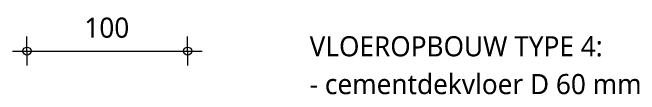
# Model space of a CAD drawing. Header units: millimetres. Extents: x -435 to 27166, y -19117 to 26500.
# Drawn here: x 7278.3 to 7668.5, y 21190.8 to 21241.7 of the extents above; entities that cross this region are included whole.
import ezdxf

# ---------------------------------------------------------------- set-up
doc = ezdxf.new("R2010")
doc.units = ezdxf.units.MM
for name, color, linetype, lineweight in [('A-ANNO-DIMS', 211, 'Continuous', 13), ('A-ANNO-DIMS-5', 211, 'Continuous', 13), ('G-ANNO-TEXT', 231, 'Continuous', 13)]:
    doc.layers.add(name, color=color, linetype=linetype, lineweight=lineweight)
doc.styles.add('Segoe UI_3', font='segoeui.ttf', dxfattribs={"height": 12.5})
doc.styles.add('Segoe UI_B', font='segoeui.ttf', dxfattribs={"height": 12.5})
doc.dimstyles.new('2_5_mm', dxfattribs={"dimscale": 304.8, "dimtxt": 13.092049, "dimasz": 0.016404, "dimexe": 0.029528, "dimexo": 0.0625, "dimgap": 0.014764, "dimtad": 1, "dimdec": 0, "dimzin": 0, "dimdsep": 46, "dimtxsty": 'Segoe UI_3', "dimblk1": 'DOTBLANK', "dimblk2": 'DOTBLANK', "dimsah": 1, "dimcen": 0.09, "dimdle": 0.029528, "dimazin": 0, "dimtfac": 1, "dimtdec": 4, "dimtix": 1, "dimtmove": 0, "dimatfit": 3, "dimfxl": 0.029528, "dimfxlon": 1, "dimtvp": 1, "dimtfill": 1, "dimtolj": 1, "dimtzin": 0, "dimarcsym": 2})

# ---------------------------------------------------------------- blocks, each defined once
blk = doc.blocks.new('DIMBLOCK262-Details Appartement')
at = {"layer": 'A-ANNO-DIMS-5'}
for p, q in [((7287.33, 21217.77), (7287.33, 21226.77)), ((7387.33, 21217.77), (7387.33, 21226.77)), ((7278.33, 21217.77), (7396.33, 21217.77)), ((7287.33, 21217.77), (7287.33, 21208.77)), ((7387.33, 21217.77), (7387.33, 21208.77))]:
    blk.add_line(p, q, dxfattribs=at)
for centre in [(7287.33, 21217.77), (7387.33, 21217.77)]:
    blk.add_circle(centre, 2.5, dxfattribs=at)
at = {"layer": 'A-ANNO-DIMS-5', "color": 0, "insert": (7323.05, 21238.58), "char_height": 12.5, "width": 34.2774, "attachment_point": 1, "line_spacing_factor": 1.142579, "style": 'Segoe UI_3', "bg_fill": 3, "box_fill_scale": 1.25, "bg_fill_color": 9, "bg_fill_true_color": 13158600, "bg_fill_transparency": 0}
blk.add_mtext('100', dxfattribs=at)
blk = doc.blocks.new('_DotBlank')
at = {"color": 0, "linetype": 'ByBlock', "lineweight": -2}
blk.add_line((-0.5, 0), (-1, 0), dxfattribs=at)
blk.add_circle((0, 0), 0.5, dxfattribs=at)

msp = doc.modelspace()

# ---------------------------------------------------------------- texts
at = {"layer": 'G-ANNO-TEXT', "color": 7, "char_height": 12.5, "attachment_point": 1}
for s, insert, width, style in [('VLOEROPBOUW TYPE 4:', (7463.25, 21227), 240.9071, 'Segoe UI_B'), ('- cementdekvloer D 60 mm', (7463.25, 21203.52), 257.3417, 'Segoe UI_3')]:
    msp.add_mtext(s, dxfattribs=dict(at, insert=insert, width=width, style=style))

# ---------------------------------------------------------------- dimensions: what is measured, and where the dimension line sits
at = {"layer": 'A-ANNO-DIMS'}
dim = msp.add_linear_dim(base=(7387.33, 21217.77), p1=(7287.33, 21208.77), p2=(7387.33, 21226.77), dimstyle='2_5_mm', override={"dimpost": '<>', "dimfxl": 101.607086}, dxfattribs=at)
dim.commit()
dim.dimension.update_dxf_attribs({"geometry": 'DIMBLOCK262-Details Appartement', "text_midpoint": (7337.33, 21228.77)})

doc.saveas('drawing.dxf')
